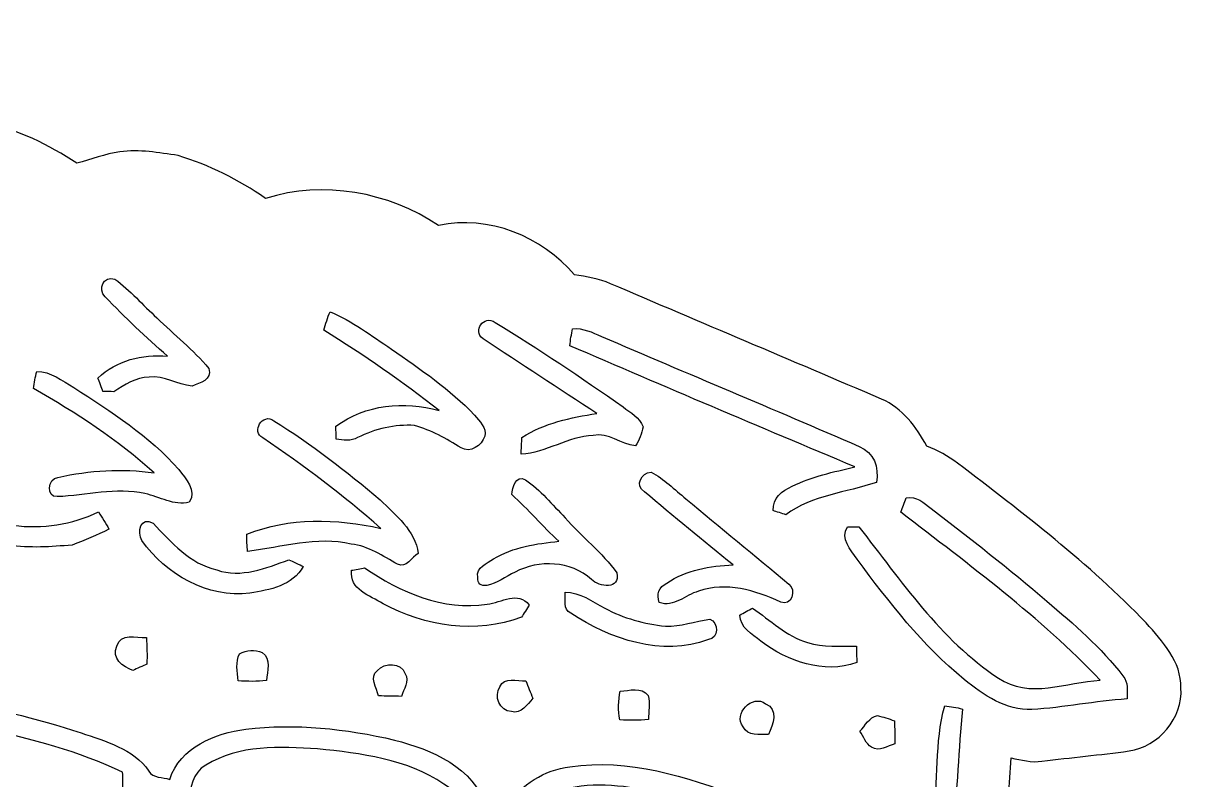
# Model space of a CAD drawing. Header units: centimetres. Extents: x -9.6 to 9.7, y -13.3 to 13.2.
# Drawn here: x 1.03 to 9.68, y 7.66 to 13.18 of the extents above; entities that cross this region are included whole.
import ezdxf

# ---------------------------------------------------------------- set-up
doc = ezdxf.new("R2010")
doc.units = ezdxf.units.CM
doc.header["$MEASUREMENT"] = 0
doc.layers.add('Camada 1', color=7, linetype='Continuous')

msp = doc.modelspace()

# ---------------------------------------------------------------- linework, layer by layer
at = {"layer": 'Camada 1', "color": 156}
for points, knots in [([(-5.89738, 13.00268), (-5.73405, 13.05594), (-5.57388, 13.13532), (-5.39679, 13.12932), (-5.39679, 13.12932), (-5.1114, 13.14767), (-4.84681, 13.02773), (-4.59139, 12.91801), (-4.59139, 12.91801), (-4.44641, 13.0055), (-4.30106, 13.10569), (-4.12715, 13.12262), (-4.12715, 13.12262), (-3.72426, 13.1773), (-3.34186, 12.98821), (-3.00284, 12.79312), (-3.00284, 12.79312), (-2.50084, 12.97552), (-1.93357, 12.87568), (-1.48096, 12.61004), (-1.48096, 12.61004), (-0.9839, 12.68306), (-0.45084, 12.59733), (-0.02786, 12.31652), (-0.02786, 12.31652), (0.21201, 12.4213), (0.47978, 12.49856), (0.74259, 12.44388), (0.74259, 12.44388), (0.98882, 12.41143), (1.2086, 12.29077), (1.41393, 12.15812), (1.41393, 12.15812), (1.51835, 12.18564), (1.61995, 12.22728), (1.7279, 12.24103), (1.7279, 12.24103), (1.87077, 12.26326), (2.01365, 12.23398), (2.15511, 12.21528), (2.15511, 12.21528), (2.3823, 12.14402), (2.5982, 12.03924), (2.79259, 11.90166), (2.79259, 11.90166), (3.21909, 12.03501), (3.68864, 11.94858), (4.05835, 11.70446), (4.05835, 11.70446), (4.42241, 11.78313), (4.81329, 11.62367), (5.05037, 11.34427), (5.05037, 11.34427), (5.13997, 11.33157), (5.22993, 11.31534), (5.31388, 11.27901), (5.31388, 11.27901), (5.97393, 10.99678), (6.63539, 10.71809), (7.29543, 10.43587), (7.29543, 10.43587), (7.44748, 10.37131), (7.54803, 10.23408), (7.62494, 10.09332), (7.62494, 10.09332), (7.70431, 10.06016), (7.78191, 10.02171), (7.85001, 9.96844), (7.85001, 9.96844), (8.32908, 9.60331), (8.81097, 9.23678), (9.22901, 8.80145), (9.22901, 8.80145), (9.34685, 8.66775), (9.48619, 8.51817), (9.48231, 8.32767), (9.48231, 8.32767), (9.49819, 8.10683), (9.31932, 7.89939), (9.10342, 7.86729), (9.10342, 7.86729), (8.89175, 7.83802), (8.67903, 7.81897), (8.46701, 7.79251), (8.46701, 7.79251), (8.39082, 7.7798), (8.31566, 7.80133), (8.24159, 7.81578), (8.24159, 7.81578), (8.23029, 7.62599), (8.21831, 7.43584), (8.19219, 7.24746), (8.19219, 7.24746), (8.14704, 6.96982), (7.81507, 6.89645), (7.71243, 6.64915), (7.71243, 6.64915), (7.14021, 5.29836), (6.5793, 3.94263), (6.00638, 2.59221), (6.00638, 2.59221), (6.27803, 2.5788), (6.5599, 2.62678), (6.81989, 2.52377), (6.81989, 2.52377), (6.96595, 2.6423), (7.12681, 2.75166), (7.3166, 2.782), (7.3166, 2.782), (7.74135, 2.86843), (8.19962, 2.65677), (8.42751, 2.29164), (8.42751, 2.29164), (8.62295, 2.00271), (8.65292, 1.63795), (8.61236, 1.29998), (8.61236, 1.29998), (8.89847, 1.31621), (9.19339, 1.20473), (9.3786, 0.98283), (9.3786, 0.98283), (9.54017, 0.78598), (9.66752, 0.54186), (9.65834, 0.28081), (9.65834, 0.28081), (9.68233, -0.28222), (9.1842, -0.75988), (8.64799, -0.83467), (8.64799, -0.83467), (8.28815, -0.89429), (7.91069, -0.74329), (7.68103, -0.46355), (7.68103, -0.46355), (7.36494, -0.07796), (7.22806, 0.43956), (7.29755, 0.93203), (7.29755, 0.93203), (7.09471, 0.9532), (6.9095, 1.05127), (6.78215, 1.21072), (6.78215, 1.21072), (6.72287, 1.18779), (6.6608, 1.17193), (6.59694, 1.1751), (6.59694, 1.1751), (6.31684, 1.17615), (6.03673, 1.18604), (5.75663, 1.18604), (5.75663, 1.18604), (5.75274, 0.8269), (5.76757, 0.46708), (5.74462, 0.10795), (5.74462, 0.10795), (5.73933, -2.22179), (5.72557, -4.55188), (5.72381, -6.88199), (5.72381, -6.88199), (5.69629, -7.18572), (5.71076, -7.49087), (5.70723, -7.79568), (5.70723, -7.79568), (5.7023, -9.53593), (5.69948, -11.27653), (5.68995, -13.01679), (5.68995, -13.01679), (5.69207, -13.09582), (5.68254, -13.17519), (5.66242, -13.25209), (5.66242, -13.25209), (5.30119, -13.28032), (4.93218, -13.25597), (4.58435, -13.15049), (4.58435, -13.15049), (4.36879, -13.0884), (4.18217, -12.95788), (3.97262, -12.88026), (3.97262, -12.88026), (3.81635, -12.81394), (3.64949, -12.78149), (3.48333, -12.74974), (3.48333, -12.74974), (3.47451, -12.60686), (3.46957, -12.46363), (3.4692, -12.32076), (3.4692, -12.32076), (2.99332, -12.13379), (2.47509, -11.98104), (1.96037, -12.07698), (1.96037, -12.07698), (1.55397, -12.12885), (1.20402, -12.35674), (0.81808, -12.47634), (0.81808, -12.47634), (0.1404, -12.71481), (-0.59796, -12.77267), (-1.30457, -12.6432), (-1.30457, -12.6432), (-1.9057, -12.56347), (-2.40911, -12.17153), (-3.00496, -12.07593), (-3.00496, -12.07593), (-3.52953, -11.9962), (-3.96416, -12.38284), (-4.4651, -12.45729), (-4.4651, -12.45729), (-4.88421, -12.50102), (-5.30825, -12.46928), (-5.72311, -12.39731), (-5.72311, -12.39731), (-5.74428, -12.52007), (-5.76967, -12.64214), (-5.80672, -12.76139), (-5.80672, -12.76139), (-5.92313, -12.7455), (-6.03462, -12.70635), (-6.14503, -12.66859), (-6.14503, -12.66859), (-6.74616, -12.47457), (-7.34589, -12.27807), (-7.94631, -12.08263), (-7.94631, -12.08263), (-8.11494, -12.03607), (-8.26205, -11.89389), (-8.28145, -11.71575), (-8.28145, -11.71575), (-8.32449, -11.37496), (-8.3118, -11.03066), (-8.32343, -10.68811), (-8.32343, -10.68811), (-8.34072, -9.888), (-8.34707, -9.08755), (-8.37071, -8.28781), (-8.37071, -8.28781), (-8.38658, -7.68914), (-8.37247, -7.08978), (-8.40598, -6.49216), (-8.40598, -6.49216), (-8.41551, -5.05636), (-8.46067, -3.62126), (-8.48006, -2.18546), (-8.48006, -2.18546), (-8.49595, -1.18568), (-8.52734, -0.18661), (-8.52946, 0.81314), (-8.52946, 0.81314), (-8.53863, 1.004), (-8.47336, 1.18816), (-8.36859, 1.34513), (-8.36859, 1.34513), (-8.78945, 1.6577), (-8.88929, 2.32587), (-8.56014, 2.73755), (-8.56014, 2.73755), (-8.41162, 2.91747), (-8.2109, 3.06987), (-7.97418, 3.10303), (-7.97418, 3.10303), (-7.83483, 3.12454), (-7.69691, 3.0868), (-7.56391, 3.04906), (-7.56391, 3.04906), (-7.95443, 4.68241), (-8.32626, 6.32107), (-8.7062, 7.9569), (-8.7062, 7.9569), (-8.83425, 7.89763), (-8.98348, 7.86341), (-9.1193, 7.92056), (-9.1193, 7.92056), (-9.42763, 8.04227), (-9.59767, 8.39611), (-9.54652, 8.71714), (-9.54652, 8.71714), (-9.48337, 9.20785), (-9.1634, 9.61143), (-8.86742, 9.98819), (-8.86742, 9.98819), (-8.87694, 10.1166), (-8.91222, 10.24572), (-8.88611, 10.37483), (-8.88611, 10.37483), (-8.83073, 10.73326), (-8.5919, 11.02395), (-8.36541, 11.29312), (-8.36541, 11.29312), (-8.09307, 11.63284), (-7.82637, 11.97821), (-7.53533, 12.30277), (-7.53533, 12.30277), (-7.47006, 12.35886), (-7.48911, 12.4534), (-7.46724, 12.52854), (-7.46724, 12.52854), (-7.44395, 12.66401), (-7.33283, 12.76244), (-7.22066, 12.83052), (-7.22066, 12.83052), (-6.93807, 12.9995), (-6.61105, 13.11133), (-6.27839, 13.09369), (-6.27839, 13.09369), (-6.14644, 13.08734), (-6.02333, 13.0369), (-5.89738, 13.00268)], [0, 0, 0, 0, 0.012987, 0.012987, 0.012987, 0.012987, 0.025974, 0.025974, 0.025974, 0.025974, 0.038961, 0.038961, 0.038961, 0.038961, 0.0519481, 0.0519481, 0.0519481, 0.0519481, 0.0649351, 0.0649351, 0.0649351, 0.0649351, 0.0779221, 0.0779221, 0.0779221, 0.0779221, 0.0909091, 0.0909091, 0.0909091, 0.0909091, 0.1038961, 0.1038961, 0.1038961, 0.1038961, 0.1168831, 0.1168831, 0.1168831, 0.1168831, 0.1298701, 0.1298701, 0.1298701, 0.1298701, 0.1428571, 0.1428571, 0.1428571, 0.1428571, 0.1558442, 0.1558442, 0.1558442, 0.1558442, 0.1688312, 0.1688312, 0.1688312, 0.1688312, 0.1818182, 0.1818182, 0.1818182, 0.1818182, 0.1948052, 0.1948052, 0.1948052, 0.1948052, 0.2077922, 0.2077922, 0.2077922, 0.2077922, 0.2207792, 0.2207792, 0.2207792, 0.2207792, 0.2337662, 0.2337662, 0.2337662, 0.2337662, 0.2467532, 0.2467532, 0.2467532, 0.2467532, 0.2597403, 0.2597403, 0.2597403, 0.2597403, 0.2727273, 0.2727273, 0.2727273, 0.2727273, 0.2857143, 0.2857143, 0.2857143, 0.2857143, 0.2987013, 0.2987013, 0.2987013, 0.2987013, 0.3116883, 0.3116883, 0.3116883, 0.3116883, 0.3246753, 0.3246753, 0.3246753, 0.3246753, 0.3376623, 0.3376623, 0.3376623, 0.3376623, 0.3506494, 0.3506494, 0.3506494, 0.3506494, 0.3636364, 0.3636364, 0.3636364, 0.3636364, 0.3766234, 0.3766234, 0.3766234, 0.3766234, 0.3896104, 0.3896104, 0.3896104, 0.3896104, 0.4025974, 0.4025974, 0.4025974, 0.4025974, 0.4155844, 0.4155844, 0.4155844, 0.4155844, 0.4285714, 0.4285714, 0.4285714, 0.4285714, 0.4415584, 0.4415584, 0.4415584, 0.4415584, 0.4545455, 0.4545455, 0.4545455, 0.4545455, 0.4675325, 0.4675325, 0.4675325, 0.4675325, 0.4805195, 0.4805195, 0.4805195, 0.4805195, 0.4935065, 0.4935065, 0.4935065, 0.4935065, 0.5064935, 0.5064935, 0.5064935, 0.5064935, 0.5194805, 0.5194805, 0.5194805, 0.5194805, 0.5324675, 0.5324675, 0.5324675, 0.5324675, 0.5454545, 0.5454545, 0.5454545, 0.5454545, 0.5584416, 0.5584416, 0.5584416, 0.5584416, 0.5714286, 0.5714286, 0.5714286, 0.5714286, 0.5844156, 0.5844156, 0.5844156, 0.5844156, 0.5974026, 0.5974026, 0.5974026, 0.5974026, 0.6103896, 0.6103896, 0.6103896, 0.6103896, 0.6233766, 0.6233766, 0.6233766, 0.6233766, 0.6363636, 0.6363636, 0.6363636, 0.6363636, 0.6493506, 0.6493506, 0.6493506, 0.6493506, 0.6623377, 0.6623377, 0.6623377, 0.6623377, 0.6753247, 0.6753247, 0.6753247, 0.6753247, 0.6883117, 0.6883117, 0.6883117, 0.6883117, 0.7012987, 0.7012987, 0.7012987, 0.7012987, 0.7142857, 0.7142857, 0.7142857, 0.7142857, 0.7272727, 0.7272727, 0.7272727, 0.7272727, 0.7402597, 0.7402597, 0.7402597, 0.7402597, 0.7532468, 0.7532468, 0.7532468, 0.7532468, 0.7662338, 0.7662338, 0.7662338, 0.7662338, 0.7792208, 0.7792208, 0.7792208, 0.7792208, 0.7922078, 0.7922078, 0.7922078, 0.7922078, 0.8051948, 0.8051948, 0.8051948, 0.8051948, 0.8181818, 0.8181818, 0.8181818, 0.8181818, 0.8311688, 0.8311688, 0.8311688, 0.8311688, 0.8441558, 0.8441558, 0.8441558, 0.8441558, 0.8571429, 0.8571429, 0.8571429, 0.8571429, 0.8701299, 0.8701299, 0.8701299, 0.8701299, 0.8831169, 0.8831169, 0.8831169, 0.8831169, 0.8961039, 0.8961039, 0.8961039, 0.8961039, 0.9090909, 0.9090909, 0.9090909, 0.9090909, 0.9220779, 0.9220779, 0.9220779, 0.9220779, 0.9350649, 0.9350649, 0.9350649, 0.9350649, 0.9480519, 0.9480519, 0.9480519, 0.9480519, 0.961039, 0.961039, 0.961039, 0.961039, 0.974026, 0.974026, 0.974026, 0.974026, 1, 1, 1, 1]), ([(1.62065, 11.1834), (1.62065, 11.1834), (1.62065, 11.1834), (1.62065, 11.1834), (1.62065, 11.1834), (1.76635, 11.03241), (1.91947, 10.88813), (2.0768, 10.74949), (2.0768, 10.74949), (1.8923, 10.76677), (1.70568, 10.71845), (1.5688, 10.59003), (1.5688, 10.59003), (1.57797, 10.56534), (1.59597, 10.51594), (1.60479, 10.49126), (1.60479, 10.49126), (1.62489, 10.49126), (1.66475, 10.49055), (1.68485, 10.49055), (1.68485, 10.49055), (1.76388, 10.53923), (1.84538, 10.59532), (1.94203, 10.59673), (1.94203, 10.59673), (2.0521, 10.60838), (2.14948, 10.54206), (2.25636, 10.53076), (2.25636, 10.53076), (2.31634, 10.55475), (2.40347, 10.57557), (2.37912, 10.66058), (2.37912, 10.66058), (2.26625, 10.79641), (2.12514, 10.90507), (2.00025, 11.02959), (2.00025, 11.02959), (1.89618, 11.12237), (1.80481, 11.22962), (1.69262, 11.31252), (1.69262, 11.31252), (1.6076, 11.33792), (1.56598, 11.23914), (1.62065, 11.1834)], [0, 0, 0, 0, 0.0833333, 0.0833333, 0.0833333, 0.0833333, 0.1666667, 0.1666667, 0.1666667, 0.1666667, 0.25, 0.25, 0.25, 0.25, 0.3333333, 0.3333333, 0.3333333, 0.3333333, 0.4166667, 0.4166667, 0.4166667, 0.4166667, 0.5, 0.5, 0.5, 0.5, 0.5833333, 0.5833333, 0.5833333, 0.5833333, 0.6666667, 0.6666667, 0.6666667, 0.6666667, 0.75, 0.75, 0.75, 0.75, 0.8333333, 0.8333333, 0.8333333, 0.8333333, 1, 1, 1, 1]), ([(3.21909, 10.93927), (3.21909, 10.93927), (3.21909, 10.93927), (3.21909, 10.93927), (3.21909, 10.93927), (3.50979, 10.75831), (3.79341, 10.56569), (4.06118, 10.3519), (4.06118, 10.3519), (3.80753, 10.42705), (3.5239, 10.396), (3.30799, 10.23796), (3.30799, 10.23796), (3.30834, 10.20621), (3.30904, 10.17481), (3.30975, 10.14306), (3.30975, 10.14306), (3.36196, 10.13812), (3.41736, 10.12578), (3.46569, 10.15505), (3.46569, 10.15505), (3.59516, 10.21926), (3.73803, 10.25243), (3.88267, 10.24431), (3.88267, 10.24431), (4.00368, 10.20726), (4.11585, 10.14906), (4.22205, 10.08062), (4.22205, 10.08062), (4.29048, 10.039), (4.37373, 10.09791), (4.39561, 10.16494), (4.39561, 10.16494), (4.41077, 10.22808), (4.35573, 10.27571), (4.32045, 10.3198), (4.32045, 10.3198), (4.14231, 10.50854), (3.92465, 10.65318), (3.71333, 10.80205), (3.71333, 10.80205), (3.56763, 10.89871), (3.42723, 11.00631), (3.2646, 11.07439), (3.2646, 11.07439), (3.24801, 11.02994), (3.23215, 10.98479), (3.21909, 10.93927)], [0, 0, 0, 0, 0.0769231, 0.0769231, 0.0769231, 0.0769231, 0.1538462, 0.1538462, 0.1538462, 0.1538462, 0.2307692, 0.2307692, 0.2307692, 0.2307692, 0.3076923, 0.3076923, 0.3076923, 0.3076923, 0.3846154, 0.3846154, 0.3846154, 0.3846154, 0.4615385, 0.4615385, 0.4615385, 0.4615385, 0.5384615, 0.5384615, 0.5384615, 0.5384615, 0.6153846, 0.6153846, 0.6153846, 0.6153846, 0.6923077, 0.6923077, 0.6923077, 0.6923077, 0.7692308, 0.7692308, 0.7692308, 0.7692308, 0.8461538, 0.8461538, 0.8461538, 0.8461538, 1, 1, 1, 1]), ([(4.38255, 10.87684), (4.38255, 10.87684), (4.38255, 10.87684), (4.38255, 10.87684), (4.38255, 10.87684), (4.65807, 10.69304), (4.93676, 10.51383), (5.21404, 10.3318), (5.21404, 10.3318), (5.02532, 10.30005), (4.82847, 10.26265), (4.66724, 10.15505), (4.66724, 10.15505), (4.66548, 10.12472), (4.66231, 10.06439), (4.66054, 10.03405), (4.66054, 10.03405), (4.84504, 10.04322), (5.00274, 10.16423), (5.18865, 10.17164), (5.18865, 10.17164), (5.30048, 10.19386), (5.38938, 10.10637), (5.49592, 10.09508), (5.49592, 10.09508), (5.52555, 10.13601), (5.54319, 10.18469), (5.55201, 10.23408), (5.55201, 10.23408), (5.52872, 10.30146), (5.45889, 10.33638), (5.40737, 10.37978), (5.40737, 10.37978), (5.10046, 10.59285), (4.79036, 10.8024), (4.4718, 10.99678), (4.4718, 10.99678), (4.38679, 11.05288), (4.30494, 10.9347), (4.38255, 10.87684)], [0, 0, 0, 0, 0.0909091, 0.0909091, 0.0909091, 0.0909091, 0.1818182, 0.1818182, 0.1818182, 0.1818182, 0.2727273, 0.2727273, 0.2727273, 0.2727273, 0.3636364, 0.3636364, 0.3636364, 0.3636364, 0.4545455, 0.4545455, 0.4545455, 0.4545455, 0.5454545, 0.5454545, 0.5454545, 0.5454545, 0.6363636, 0.6363636, 0.6363636, 0.6363636, 0.7272727, 0.7272727, 0.7272727, 0.7272727, 0.8181818, 0.8181818, 0.8181818, 0.8181818, 1, 1, 1, 1]), ([(5.0165, 10.8264), (5.0165, 10.8264), (5.0165, 10.8264), (5.0165, 10.8264), (5.0165, 10.8264), (5.70934, 10.52829), (6.40362, 10.23338), (7.09965, 9.94198), (7.09965, 9.94198), (6.94477, 9.90282), (6.78532, 9.87354), (6.64245, 9.80016), (6.64245, 9.80016), (6.56731, 9.7677), (6.49817, 9.71268), (6.50239, 9.62236), (6.50239, 9.62236), (6.52531, 9.6146), (6.57153, 9.59979), (6.59482, 9.59237), (6.59482, 9.59237), (6.78956, 9.73596), (7.03509, 9.75218), (7.25699, 9.82839), (7.25699, 9.82839), (7.27604, 9.93598), (7.2411, 10.04992), (7.13034, 10.09015), (7.13034, 10.09015), (6.50558, 10.36425), (5.87445, 10.62355), (5.24791, 10.89448), (5.24791, 10.89448), (5.18089, 10.9227), (5.11281, 10.95762), (5.03765, 10.94986), (5.03765, 10.94986), (5.02778, 10.9093), (5.02214, 10.86767), (5.0165, 10.8264)], [0, 0, 0, 0, 0.0909091, 0.0909091, 0.0909091, 0.0909091, 0.1818182, 0.1818182, 0.1818182, 0.1818182, 0.2727273, 0.2727273, 0.2727273, 0.2727273, 0.3636364, 0.3636364, 0.3636364, 0.3636364, 0.4545455, 0.4545455, 0.4545455, 0.4545455, 0.5454545, 0.5454545, 0.5454545, 0.5454545, 0.6363636, 0.6363636, 0.6363636, 0.6363636, 0.7272727, 0.7272727, 0.7272727, 0.7272727, 0.8181818, 0.8181818, 0.8181818, 0.8181818, 1, 1, 1, 1]), ([(1.09819, 10.51277), (1.09819, 10.51277), (1.09819, 10.51277), (1.09819, 10.51277), (1.09819, 10.51277), (1.4104, 10.33603), (1.71343, 10.13882), (1.97908, 9.89682), (1.97908, 9.89682), (1.74554, 9.93245), (1.50636, 9.91552), (1.27635, 9.86472), (1.27635, 9.86472), (1.20297, 9.86155), (1.18745, 9.71373), (1.27175, 9.72397), (1.27175, 9.72397), (1.48449, 9.73137), (1.69969, 9.79487), (1.91276, 9.74583), (1.91276, 9.74583), (2.02035, 9.72502), (2.12336, 9.65446), (2.2366, 9.68304), (2.2366, 9.68304), (2.2934, 9.76841), (2.2098, 9.85626), (2.16041, 9.92152), (2.16041, 9.92152), (1.94451, 10.16705), (1.66511, 10.3452), (1.39242, 10.52089), (1.39242, 10.52089), (1.30668, 10.56852), (1.22519, 10.63941), (1.12218, 10.63801), (1.12218, 10.63801), (1.1109, 10.59709), (1.10455, 10.55475), (1.09819, 10.51277)], [0, 0, 0, 0, 0.0909091, 0.0909091, 0.0909091, 0.0909091, 0.1818182, 0.1818182, 0.1818182, 0.1818182, 0.2727273, 0.2727273, 0.2727273, 0.2727273, 0.3636364, 0.3636364, 0.3636364, 0.3636364, 0.4545455, 0.4545455, 0.4545455, 0.4545455, 0.5454545, 0.5454545, 0.5454545, 0.5454545, 0.6363636, 0.6363636, 0.6363636, 0.6363636, 0.7272727, 0.7272727, 0.7272727, 0.7272727, 0.8181818, 0.8181818, 0.8181818, 0.8181818, 1, 1, 1, 1]), ([(2.77459, 10.15294), (2.77459, 10.15294), (2.77459, 10.15294), (2.77459, 10.15294), (2.77459, 10.15294), (3.07374, 9.94903), (3.36408, 9.73278), (3.63536, 9.49254), (3.63536, 9.49254), (3.3147, 9.56451), (2.96474, 9.57473), (2.6564, 9.44915), (2.6564, 9.44915), (2.6564, 9.40716), (2.65852, 9.36519), (2.66276, 9.32356), (2.66276, 9.32356), (2.91358, 9.3546), (3.16688, 9.43645), (3.42018, 9.37823), (3.42018, 9.37823), (3.54576, 9.36237), (3.65159, 9.2904), (3.75884, 9.23008), (3.75884, 9.23008), (3.82235, 9.19938), (3.86257, 9.28263), (3.90947, 9.30945), (3.90947, 9.30945), (3.88796, 9.47842), (3.74402, 9.58885), (3.63044, 9.69997), (3.63044, 9.69997), (3.38632, 9.91058), (3.12807, 10.10673), (2.85467, 10.27818), (2.85467, 10.27818), (2.77176, 10.34062), (2.68569, 10.19563), (2.77459, 10.15294)], [0, 0, 0, 0, 0.0909091, 0.0909091, 0.0909091, 0.0909091, 0.1818182, 0.1818182, 0.1818182, 0.1818182, 0.2727273, 0.2727273, 0.2727273, 0.2727273, 0.3636364, 0.3636364, 0.3636364, 0.3636364, 0.4545455, 0.4545455, 0.4545455, 0.4545455, 0.5454545, 0.5454545, 0.5454545, 0.5454545, 0.6363636, 0.6363636, 0.6363636, 0.6363636, 0.7272727, 0.7272727, 0.7272727, 0.7272727, 0.8181818, 0.8181818, 0.8181818, 0.8181818, 1, 1, 1, 1]), ([(-4.31165, 10.07568), (-4.31165, 10.07568), (-4.31165, 10.07568), (-4.31165, 10.07568), (-4.31165, 10.07568), (-4.33351, 9.59802), (-4.38891, 9.12177), (-4.39985, 8.64411), (-4.39985, 8.64411), (-4.26649, 8.54604), (-4.09821, 8.5037), (-3.95569, 8.41798), (-3.95569, 8.41798), (-3.79482, 8.32343), (-3.59657, 8.24688), (-3.52, 8.06167), (-3.52, 8.06167), (-3.39619, 8.02569), (-3.27025, 7.99358), (-3.14077, 7.98407), (-3.14077, 7.98407), (-3.09915, 8.06379), (-3.06704, 8.16256), (-2.97709, 8.19996), (-2.97709, 8.19996), (-2.80952, 8.28322), (-2.61725, 8.29239), (-2.43346, 8.29803), (-2.43346, 8.29803), (-2.00025, 8.28709), (-1.56915, 8.22042), (-1.15005, 8.10965), (-1.15005, 8.10965), (-1.01917, 8.07649), (-0.89288, 8.02498), (-0.77927, 7.9509), (-0.77927, 7.9509), (-0.80256, 7.89693), (-0.82479, 7.8426), (-0.84172, 7.7865), (-0.84172, 7.7865), (-0.69037, 7.73994), (-0.53833, 7.68843), (-0.38028, 7.66867), (-0.38028, 7.66867), (-0.3115, 7.75652), (-0.27057, 7.87011), (-0.17039, 7.92973), (-0.17039, 7.92973), (0.0956, 8.10754), (0.43709, 8.0846), (0.73766, 8.02993), (0.73766, 8.02993), (1.08374, 7.95655), (1.42875, 7.86411), (1.74941, 7.71172), (1.74941, 7.71172), (1.75012, 7.66797), (1.75083, 7.62423), (1.75224, 7.58013), (1.75224, 7.58013), (1.90853, 7.5452), (2.06409, 7.49652), (2.22566, 7.49265), (2.22566, 7.49265), (2.24754, 7.59142), (2.25777, 7.71065), (2.35795, 7.76393), (2.35795, 7.76393), (2.59927, 7.91386), (2.90054, 7.9001), (3.17358, 7.88246), (3.17358, 7.88246), (3.49037, 7.84895), (3.82622, 7.80979), (4.09645, 7.62565), (4.09645, 7.62565), (4.1984, 7.56143), (4.25309, 7.44855), (4.26614, 7.33142), (4.26614, 7.33142), (4.28166, 7.32084), (4.3127, 7.29933), (4.32822, 7.28873), (4.32822, 7.28873), (4.43793, 7.30462), (4.54942, 7.31061), (4.65842, 7.33212), (4.65842, 7.33212), (4.71945, 7.40092), (4.75791, 7.49477), (4.84681, 7.53463), (4.84681, 7.53463), (5.05989, 7.6447), (5.31106, 7.62669), (5.54002, 7.58718), (5.54002, 7.58718), (5.82259, 7.53109), (6.10305, 7.44607), (6.35599, 7.30603), (6.35599, 7.30603), (6.37575, 7.25275), (6.39585, 7.19949), (6.41597, 7.14621), (6.41597, 7.14621), (6.56201, 7.14375), (6.70806, 7.14375), (6.85446, 7.14516), (6.85446, 7.14516), (6.8901, 7.2411), (6.91761, 7.36811), (7.04003, 7.38187), (7.04003, 7.38187), (7.2591, 7.40375), (7.4563, 7.2785), (7.65386, 7.20372), (7.65386, 7.20372), (7.71418, 7.21783), (7.76181, 7.26052), (7.81402, 7.29192), (7.81402, 7.29192), (7.85035, 7.58437), (7.85636, 7.87964), (7.88634, 8.17279), (7.88634, 8.17279), (7.84331, 8.18444), (7.79992, 8.1922), (7.75616, 8.19643), (7.75616, 8.19643), (7.68103, 7.92868), (7.71384, 7.64329), (7.66938, 7.36952), (7.66938, 7.36952), (7.44926, 7.45208), (7.21995, 7.57695), (6.97793, 7.52333), (6.97793, 7.52333), (6.85835, 7.49828), (6.78356, 7.39775), (6.73417, 7.29368), (6.73417, 7.29368), (6.67244, 7.29297), (6.61105, 7.29261), (6.54967, 7.29192), (6.54967, 7.29192), (6.48017, 7.39739), (6.38457, 7.48629), (6.26356, 7.52827), (6.26356, 7.52827), (5.86987, 7.68244), (5.44405, 7.81507), (5.01719, 7.75158), (5.01719, 7.75158), (4.83164, 7.72688), (4.66195, 7.62458), (4.55824, 7.46831), (4.55824, 7.46831), (4.50708, 7.46407), (4.45664, 7.45949), (4.40619, 7.45489), (4.40619, 7.45489), (4.31694, 7.7477), (4.00755, 7.87717), (3.73627, 7.94702), (3.73627, 7.94702), (3.38172, 8.02886), (3.01201, 8.0712), (2.649, 8.02534), (2.649, 8.02534), (2.42288, 7.9957), (2.16992, 7.89622), (2.09373, 7.65951), (2.09373, 7.65951), (2.04152, 7.67644), (1.97309, 7.66833), (1.94027, 7.72054), (1.94027, 7.72054), (1.82633, 7.88492), (1.62348, 7.93679), (1.44533, 8.00029), (1.44533, 8.00029), (1.11619, 8.10294), (0.78069, 8.19855), (0.43497, 8.22113), (0.43497, 8.22113), (0.10054, 8.2437), (-0.27798, 8.14246), (-0.46143, 7.83872), (-0.46143, 7.83872), (-0.51257, 7.85142), (-0.56339, 7.86518), (-0.61382, 7.87858), (-0.61382, 7.87858), (-0.62476, 7.93255), (-0.61382, 7.99817), (-0.65899, 8.03839), (-0.65899, 8.03839), (-0.79128, 8.17915), (-0.99024, 8.22184), (-1.16874, 8.27334), (-1.16874, 8.27334), (-1.64007, 8.38552), (-2.12548, 8.46631), (-2.6109, 8.44268), (-2.6109, 8.44268), (-2.84161, 8.42256), (-3.1175, 8.3767), (-3.23919, 8.15304), (-3.23919, 8.15304), (-3.29388, 8.16856), (-3.36091, 8.16222), (-3.40535, 8.20067), (-3.40535, 8.20067), (-3.62408, 8.46172), (-3.95145, 8.58801), (-4.25062, 8.73089), (-4.25062, 8.73089), (-4.2231, 9.17398), (-4.18076, 9.61636), (-4.16524, 10.06016), (-4.16524, 10.06016), (-4.21181, 10.07886), (-4.26295, 10.07356), (-4.31165, 10.07568)], [0, 0, 0, 0, 0.0175439, 0.0175439, 0.0175439, 0.0175439, 0.0350877, 0.0350877, 0.0350877, 0.0350877, 0.0526316, 0.0526316, 0.0526316, 0.0526316, 0.0701754, 0.0701754, 0.0701754, 0.0701754, 0.0877193, 0.0877193, 0.0877193, 0.0877193, 0.1052632, 0.1052632, 0.1052632, 0.1052632, 0.122807, 0.122807, 0.122807, 0.122807, 0.1403509, 0.1403509, 0.1403509, 0.1403509, 0.1578947, 0.1578947, 0.1578947, 0.1578947, 0.1754386, 0.1754386, 0.1754386, 0.1754386, 0.1929825, 0.1929825, 0.1929825, 0.1929825, 0.2105263, 0.2105263, 0.2105263, 0.2105263, 0.2280702, 0.2280702, 0.2280702, 0.2280702, 0.245614, 0.245614, 0.245614, 0.245614, 0.2631579, 0.2631579, 0.2631579, 0.2631579, 0.2807018, 0.2807018, 0.2807018, 0.2807018, 0.2982456, 0.2982456, 0.2982456, 0.2982456, 0.3157895, 0.3157895, 0.3157895, 0.3157895, 0.3333333, 0.3333333, 0.3333333, 0.3333333, 0.3508772, 0.3508772, 0.3508772, 0.3508772, 0.3684211, 0.3684211, 0.3684211, 0.3684211, 0.3859649, 0.3859649, 0.3859649, 0.3859649, 0.4035088, 0.4035088, 0.4035088, 0.4035088, 0.4210526, 0.4210526, 0.4210526, 0.4210526, 0.4385965, 0.4385965, 0.4385965, 0.4385965, 0.4561404, 0.4561404, 0.4561404, 0.4561404, 0.4736842, 0.4736842, 0.4736842, 0.4736842, 0.4912281, 0.4912281, 0.4912281, 0.4912281, 0.5087719, 0.5087719, 0.5087719, 0.5087719, 0.5263158, 0.5263158, 0.5263158, 0.5263158, 0.5438596, 0.5438596, 0.5438596, 0.5438596, 0.5614035, 0.5614035, 0.5614035, 0.5614035, 0.5789474, 0.5789474, 0.5789474, 0.5789474, 0.5964912, 0.5964912, 0.5964912, 0.5964912, 0.6140351, 0.6140351, 0.6140351, 0.6140351, 0.6315789, 0.6315789, 0.6315789, 0.6315789, 0.6491228, 0.6491228, 0.6491228, 0.6491228, 0.6666667, 0.6666667, 0.6666667, 0.6666667, 0.6842105, 0.6842105, 0.6842105, 0.6842105, 0.7017544, 0.7017544, 0.7017544, 0.7017544, 0.7192982, 0.7192982, 0.7192982, 0.7192982, 0.7368421, 0.7368421, 0.7368421, 0.7368421, 0.754386, 0.754386, 0.754386, 0.754386, 0.7719298, 0.7719298, 0.7719298, 0.7719298, 0.7894737, 0.7894737, 0.7894737, 0.7894737, 0.8070175, 0.8070175, 0.8070175, 0.8070175, 0.8245614, 0.8245614, 0.8245614, 0.8245614, 0.8421053, 0.8421053, 0.8421053, 0.8421053, 0.8596491, 0.8596491, 0.8596491, 0.8596491, 0.877193, 0.877193, 0.877193, 0.877193, 0.8947368, 0.8947368, 0.8947368, 0.8947368, 0.9122807, 0.9122807, 0.9122807, 0.9122807, 0.9298246, 0.9298246, 0.9298246, 0.9298246, 0.9473684, 0.9473684, 0.9473684, 0.9473684, 0.9649123, 0.9649123, 0.9649123, 0.9649123, 1, 1, 1, 1]), ([(4.59317, 9.73913), (4.59317, 9.73913), (4.59317, 9.73913), (4.59317, 9.73913), (4.59317, 9.73913), (4.71311, 9.63083), (4.81682, 9.5063), (4.93747, 9.3987), (4.93747, 9.3987), (4.77273, 9.38035), (4.6034, 9.35743), (4.45981, 9.26888), (4.45981, 9.26888), (4.41254, 9.23607), (4.32859, 9.20855), (4.34481, 9.13518), (4.34481, 9.13518), (4.34304, 9.08861), (4.36491, 9.06886), (4.41042, 9.07591), (4.41042, 9.07591), (4.48663, 9.08614), (4.54625, 9.144), (4.61644, 9.17257), (4.61644, 9.17257), (4.79248, 9.26641), (5.0225, 9.25512), (5.17455, 9.12001), (5.17455, 9.12001), (5.23275, 9.06215), (5.38902, 9.0424), (5.36081, 9.16657), (5.36081, 9.16657), (5.25356, 9.31721), (5.10292, 9.43045), (4.98298, 9.5705), (4.98298, 9.5705), (4.88843, 9.6647), (4.80413, 9.77229), (4.69265, 9.84708), (4.69265, 9.84708), (4.62068, 9.88483), (4.59668, 9.78993), (4.59317, 9.73913)], [0, 0, 0, 0, 0.0833333, 0.0833333, 0.0833333, 0.0833333, 0.1666667, 0.1666667, 0.1666667, 0.1666667, 0.25, 0.25, 0.25, 0.25, 0.3333333, 0.3333333, 0.3333333, 0.3333333, 0.4166667, 0.4166667, 0.4166667, 0.4166667, 0.5, 0.5, 0.5, 0.5, 0.5833333, 0.5833333, 0.5833333, 0.5833333, 0.6666667, 0.6666667, 0.6666667, 0.6666667, 0.75, 0.75, 0.75, 0.75, 0.8333333, 0.8333333, 0.8333333, 0.8333333, 1, 1, 1, 1]), ([(5.56153, 9.76029), (5.56153, 9.76029), (5.56153, 9.76029), (5.56153, 9.76029), (5.56153, 9.76029), (5.77461, 9.57897), (5.99227, 9.40223), (6.20959, 9.22584), (6.20959, 9.22584), (6.04166, 9.21808), (5.86668, 9.19056), (5.72593, 9.09214), (5.72593, 9.09214), (5.66702, 9.06568), (5.64973, 9.01099), (5.6709, 8.95103), (5.6709, 8.95103), (5.77603, 8.91222), (5.86105, 9.00712), (5.957, 9.03323), (5.957, 9.03323), (6.15914, 9.10519), (6.37187, 9.03957), (6.55813, 8.95456), (6.55813, 8.95456), (6.63327, 8.91681), (6.67843, 9.04592), (6.61704, 9.08473), (6.61704, 9.08473), (6.3701, 9.2964), (6.11328, 9.49748), (5.86563, 9.70879), (5.86563, 9.70879), (5.78167, 9.77511), (5.70618, 9.85414), (5.61057, 9.90388), (5.61057, 9.90388), (5.53861, 9.89718), (5.49027, 9.80616), (5.56153, 9.76029)], [0, 0, 0, 0, 0.0909091, 0.0909091, 0.0909091, 0.0909091, 0.1818182, 0.1818182, 0.1818182, 0.1818182, 0.2727273, 0.2727273, 0.2727273, 0.2727273, 0.3636364, 0.3636364, 0.3636364, 0.3636364, 0.4545455, 0.4545455, 0.4545455, 0.4545455, 0.5454545, 0.5454545, 0.5454545, 0.5454545, 0.6363636, 0.6363636, 0.6363636, 0.6363636, 0.7272727, 0.7272727, 0.7272727, 0.7272727, 0.8181818, 0.8181818, 0.8181818, 0.8181818, 1, 1, 1, 1]), ([(7.43584, 9.61036), (7.43584, 9.61036), (7.43584, 9.61036), (7.43584, 9.61036), (7.43584, 9.61036), (7.9382, 9.22301), (8.45326, 8.84413), (8.89316, 8.38446), (8.89316, 8.38446), (8.64763, 8.36894), (8.37177, 8.24476), (8.14809, 8.39964), (8.14809, 8.39964), (7.72337, 8.67939), (7.43725, 9.11083), (7.12893, 9.50418), (7.12893, 9.50418), (7.10812, 9.50418), (7.06683, 9.50418), (7.04603, 9.50418), (7.04603, 9.50418), (6.99169, 9.41704), (7.06825, 9.33591), (7.11622, 9.26711), (7.11622, 9.26711), (7.34905, 8.95208), (7.59424, 8.63952), (7.89763, 8.3887), (7.89763, 8.3887), (8.04016, 8.27687), (8.20384, 8.16151), (8.39364, 8.16927), (8.39364, 8.16927), (8.62646, 8.18479), (8.85647, 8.2303), (9.08931, 8.24723), (9.08931, 8.24723), (9.08826, 8.30438), (9.10132, 8.3693), (9.05756, 8.41516), (9.05756, 8.41516), (8.89916, 8.62188), (8.7002, 8.79404), (8.50194, 8.96161), (8.50194, 8.96161), (8.22924, 9.19726), (7.94244, 9.41634), (7.65739, 9.63647), (7.65739, 9.63647), (7.60306, 9.67669), (7.54873, 9.73208), (7.47501, 9.71479), (7.47501, 9.71479), (7.46054, 9.68057), (7.44748, 9.64564), (7.43584, 9.61036)], [0, 0, 0, 0, 0.0666667, 0.0666667, 0.0666667, 0.0666667, 0.1333333, 0.1333333, 0.1333333, 0.1333333, 0.2, 0.2, 0.2, 0.2, 0.2666667, 0.2666667, 0.2666667, 0.2666667, 0.3333333, 0.3333333, 0.3333333, 0.3333333, 0.4, 0.4, 0.4, 0.4, 0.4666667, 0.4666667, 0.4666667, 0.4666667, 0.5333333, 0.5333333, 0.5333333, 0.5333333, 0.6, 0.6, 0.6, 0.6, 0.6666667, 0.6666667, 0.6666667, 0.6666667, 0.7333333, 0.7333333, 0.7333333, 0.7333333, 0.8, 0.8, 0.8, 0.8, 0.8666667, 0.8666667, 0.8666667, 0.8666667, 1, 1, 1, 1]), ([(0.44238, 9.69151), (0.44238, 9.69151), (0.44238, 9.69151), (0.44238, 9.69151), (0.44238, 9.69151), (0.44026, 9.6467), (0.43921, 9.6019), (0.4385, 9.55674), (0.4385, 9.55674), (0.58807, 9.47278), (0.74541, 9.39553), (0.91687, 9.36907), (0.91687, 9.36907), (1.07032, 9.34684), (1.22624, 9.35778), (1.38041, 9.37048), (1.38041, 9.37048), (1.47179, 9.40469), (1.56245, 9.44244), (1.64958, 9.48689), (1.64958, 9.48689), (1.62524, 9.52958), (1.59948, 9.57157), (1.57232, 9.61248), (1.57232, 9.61248), (1.37865, 9.51865), (1.16311, 9.48866), (0.95003, 9.51406), (0.95003, 9.51406), (0.77223, 9.55004), (0.62194, 9.66858), (0.44238, 9.69151)], [0, 0, 0, 0, 0.1111111, 0.1111111, 0.1111111, 0.1111111, 0.2222222, 0.2222222, 0.2222222, 0.2222222, 0.3333333, 0.3333333, 0.3333333, 0.3333333, 0.4444444, 0.4444444, 0.4444444, 0.4444444, 0.5555556, 0.5555556, 0.5555556, 0.5555556, 0.6666667, 0.6666667, 0.6666667, 0.6666667, 0.7777778, 0.7777778, 0.7777778, 0.7777778, 1, 1, 1, 1]), ([(1.89052, 9.40364), (1.89052, 9.40364), (1.89052, 9.40364), (1.89052, 9.40364), (1.89052, 9.40364), (2.06516, 9.15458), (2.37031, 8.98207), (2.6797, 9.02017), (2.6797, 9.02017), (2.82363, 9.0424), (2.99295, 9.07415), (3.06951, 9.21419), (3.06951, 9.21419), (3.04341, 9.22655), (2.99084, 9.25089), (2.96474, 9.26288), (2.96474, 9.26288), (2.79681, 9.20221), (2.61654, 9.12741), (2.43699, 9.18845), (2.43699, 9.18845), (2.23979, 9.23466), (2.10609, 9.39165), (1.97131, 9.52958), (1.97131, 9.52958), (1.88453, 9.58708), (1.84996, 9.46255), (1.89052, 9.40364)], [0, 0, 0, 0, 0.125, 0.125, 0.125, 0.125, 0.25, 0.25, 0.25, 0.25, 0.375, 0.375, 0.375, 0.375, 0.5, 0.5, 0.5, 0.5, 0.625, 0.625, 0.625, 0.625, 0.75, 0.75, 0.75, 0.75, 1, 1, 1, 1]), ([(3.42265, 9.18632), (3.42265, 9.18632), (3.42265, 9.18632), (3.42265, 9.18632), (3.42265, 9.18632), (3.40325, 9.04451), (3.55669, 9.00147), (3.653, 8.94221), (3.653, 8.94221), (3.95886, 8.77605), (4.33317, 8.71748), (4.66407, 8.84484), (4.66407, 8.84484), (4.67818, 8.8667), (4.70675, 8.9108), (4.72086, 8.93268), (4.72086, 8.93268), (4.63902, 9.03957), (4.51696, 8.94891), (4.41359, 8.93973), (4.41359, 8.93973), (4.0901, 8.88717), (3.77789, 9.02757), (3.51613, 9.20467), (3.51613, 9.20467), (3.49284, 9.20009), (3.44594, 9.19091), (3.42265, 9.18632)], [0, 0, 0, 0, 0.125, 0.125, 0.125, 0.125, 0.25, 0.25, 0.25, 0.25, 0.375, 0.375, 0.375, 0.375, 0.5, 0.5, 0.5, 0.5, 0.625, 0.625, 0.625, 0.625, 0.75, 0.75, 0.75, 0.75, 1, 1, 1, 1]), ([(4.98228, 9.02545), (4.98228, 9.02545), (4.98228, 9.02545), (4.98228, 9.02545), (4.98228, 9.02545), (4.99004, 8.97431), (4.96359, 8.90129), (5.02355, 8.87377), (5.02355, 8.87377), (5.31213, 8.68221), (5.68959, 8.55415), (6.02967, 8.68009), (6.02967, 8.68009), (6.10622, 8.69209), (6.10658, 8.80286), (6.03956, 8.83038), (6.03956, 8.83038), (5.93195, 8.81379), (5.82648, 8.77499), (5.71641, 8.77887), (5.71641, 8.77887), (5.56153, 8.79298), (5.40878, 8.83673), (5.27156, 8.91011), (5.27156, 8.91011), (5.17842, 8.95667), (5.09235, 9.02934), (4.98228, 9.02545)], [0, 0, 0, 0, 0.125, 0.125, 0.125, 0.125, 0.25, 0.25, 0.25, 0.25, 0.375, 0.375, 0.375, 0.375, 0.5, 0.5, 0.5, 0.5, 0.625, 0.625, 0.625, 0.625, 0.75, 0.75, 0.75, 0.75, 1, 1, 1, 1]), ([(6.26039, 8.85966), (6.26039, 8.85966), (6.26039, 8.85966), (6.26039, 8.85966), (6.26039, 8.85966), (6.26004, 8.76688), (6.34965, 8.71995), (6.41278, 8.66845), (6.41278, 8.66845), (6.60929, 8.52099), (6.87175, 8.42644), (7.11376, 8.51288), (7.11376, 8.51288), (7.1127, 8.55238), (7.112, 8.5919), (7.11093, 8.63141), (7.11093, 8.63141), (6.99169, 8.6367), (6.86893, 8.61907), (6.75393, 8.65928), (6.75393, 8.65928), (6.59835, 8.70479), (6.48263, 8.82227), (6.35105, 8.90975), (6.35105, 8.90975), (6.32848, 8.8974), (6.28297, 8.87236), (6.26039, 8.85966)], [0, 0, 0, 0, 0.125, 0.125, 0.125, 0.125, 0.25, 0.25, 0.25, 0.25, 0.375, 0.375, 0.375, 0.375, 0.5, 0.5, 0.5, 0.5, 0.625, 0.625, 0.625, 0.625, 0.75, 0.75, 0.75, 0.75, 1, 1, 1, 1]), ([(1.7078, 8.63247), (1.7078, 8.63247), (1.7078, 8.63247), (1.7078, 8.63247), (1.7078, 8.63247), (1.66582, 8.54533), (1.75048, 8.47831), (1.82491, 8.45502), (1.82491, 8.45502), (1.85032, 8.46666), (1.90112, 8.48994), (1.92651, 8.50159), (1.92651, 8.50159), (1.92933, 8.5658), (1.92722, 8.63035), (1.92263, 8.69456), (1.92263, 8.69456), (1.84855, 8.69385), (1.73248, 8.7323), (1.7078, 8.63247)], [0, 0, 0, 0, 0.1666667, 0.1666667, 0.1666667, 0.1666667, 0.3333333, 0.3333333, 0.3333333, 0.3333333, 0.5, 0.5, 0.5, 0.5, 0.6666667, 0.6666667, 0.6666667, 0.6666667, 1, 1, 1, 1]), ([(2.60419, 8.57744), (2.60419, 8.57744), (2.60419, 8.57744), (2.60419, 8.57744), (2.60419, 8.57744), (2.57174, 8.51605), (2.58833, 8.44549), (2.59291, 8.37988), (2.59291, 8.37988), (2.66171, 8.37352), (2.7312, 8.37423), (2.80034, 8.38094), (2.80034, 8.38094), (2.80563, 8.44938), (2.83669, 8.53792), (2.76895, 8.5866), (2.76895, 8.5866), (2.71533, 8.61094), (2.65499, 8.60565), (2.60419, 8.57744)], [0, 0, 0, 0, 0.1666667, 0.1666667, 0.1666667, 0.1666667, 0.3333333, 0.3333333, 0.3333333, 0.3333333, 0.5, 0.5, 0.5, 0.5, 0.6666667, 0.6666667, 0.6666667, 0.6666667, 1, 1, 1, 1]), ([(3.61102, 8.45431), (3.61102, 8.45431), (3.61102, 8.45431), (3.61102, 8.45431), (3.61102, 8.45431), (3.54858, 8.40809), (3.60715, 8.32626), (3.61879, 8.2691), (3.61879, 8.2691), (3.67454, 8.26769), (3.72991, 8.26664), (3.786, 8.26593), (3.786, 8.26593), (3.80293, 8.3185), (3.84739, 8.37494), (3.81458, 8.43103), (3.81458, 8.43103), (3.78566, 8.51464), (3.66394, 8.51534), (3.61102, 8.45431)], [0, 0, 0, 0, 0.1666667, 0.1666667, 0.1666667, 0.1666667, 0.3333333, 0.3333333, 0.3333333, 0.3333333, 0.5, 0.5, 0.5, 0.5, 0.6666667, 0.6666667, 0.6666667, 0.6666667, 1, 1, 1, 1]), ([(4.50673, 8.33613), (4.50673, 8.33613), (4.50673, 8.33613), (4.50673, 8.33613), (4.50673, 8.33613), (4.45981, 8.26946), (4.5032, 8.15692), (4.58998, 8.15516), (4.58998, 8.15516), (4.66302, 8.13435), (4.70641, 8.20561), (4.74698, 8.25217), (4.74698, 8.25217), (4.72934, 8.29415), (4.71204, 8.33613), (4.69547, 8.37847), (4.69547, 8.37847), (4.63232, 8.37635), (4.53743, 8.41269), (4.50673, 8.33613)], [0, 0, 0, 0, 0.1666667, 0.1666667, 0.1666667, 0.1666667, 0.3333333, 0.3333333, 0.3333333, 0.3333333, 0.5, 0.5, 0.5, 0.5, 0.6666667, 0.6666667, 0.6666667, 0.6666667, 1, 1, 1, 1]), ([(5.38409, 8.30438), (5.38409, 8.30438), (5.38409, 8.30438), (5.38409, 8.30438), (5.38409, 8.30438), (5.37069, 8.23488), (5.36963, 8.16397), (5.38198, 8.09412), (5.38198, 8.09412), (5.45146, 8.0899), (5.52131, 8.09059), (5.59118, 8.09625), (5.59118, 8.09625), (5.59364, 8.1548), (5.6028, 8.21477), (5.5894, 8.27263), (5.5894, 8.27263), (5.53861, 8.33649), (5.45253, 8.30756), (5.38409, 8.30438)], [0, 0, 0, 0, 0.1666667, 0.1666667, 0.1666667, 0.1666667, 0.3333333, 0.3333333, 0.3333333, 0.3333333, 0.5, 0.5, 0.5, 0.5, 0.6666667, 0.6666667, 0.6666667, 0.6666667, 1, 1, 1, 1]), ([(6.28261, 8.04439), (6.28261, 8.04439), (6.28261, 8.04439), (6.28261, 8.04439), (6.28261, 8.04439), (6.31754, 7.97101), (6.40362, 7.99253), (6.46923, 7.98759), (6.46923, 7.98759), (6.50063, 8.05885), (6.54507, 8.17174), (6.44735, 8.21196), (6.44735, 8.21196), (6.35246, 8.28604), (6.20642, 8.13647), (6.28261, 8.04439)], [0, 0, 0, 0, 0.2, 0.2, 0.2, 0.2, 0.4, 0.4, 0.4, 0.4, 0.6, 0.6, 0.6, 0.6, 1, 1, 1, 1]), ([(7.13598, 8.01088), (7.13598, 8.01088), (7.13598, 8.01088), (7.13598, 8.01088), (7.13598, 8.01088), (7.16385, 7.97242), (7.17937, 7.92056), (7.22136, 7.89374), (7.22136, 7.89374), (7.27816, 7.85847), (7.33777, 7.90328), (7.39281, 7.9195), (7.39281, 7.9195), (7.39245, 7.97594), (7.39104, 8.03168), (7.38857, 8.08778), (7.38857, 8.08778), (7.3473, 8.10224), (7.30637, 8.11494), (7.2651, 8.12623), (7.2651, 8.12623), (7.20407, 8.11565), (7.17585, 8.05074), (7.13598, 8.01088)], [0, 0, 0, 0, 0.1428571, 0.1428571, 0.1428571, 0.1428571, 0.2857143, 0.2857143, 0.2857143, 0.2857143, 0.4285714, 0.4285714, 0.4285714, 0.4285714, 0.5714286, 0.5714286, 0.5714286, 0.5714286, 0.7142857, 0.7142857, 0.7142857, 0.7142857, 1, 1, 1, 1])]:
    msp.add_open_spline(points, degree=3, knots=knots, dxfattribs=at)

doc.saveas('drawing.dxf')
